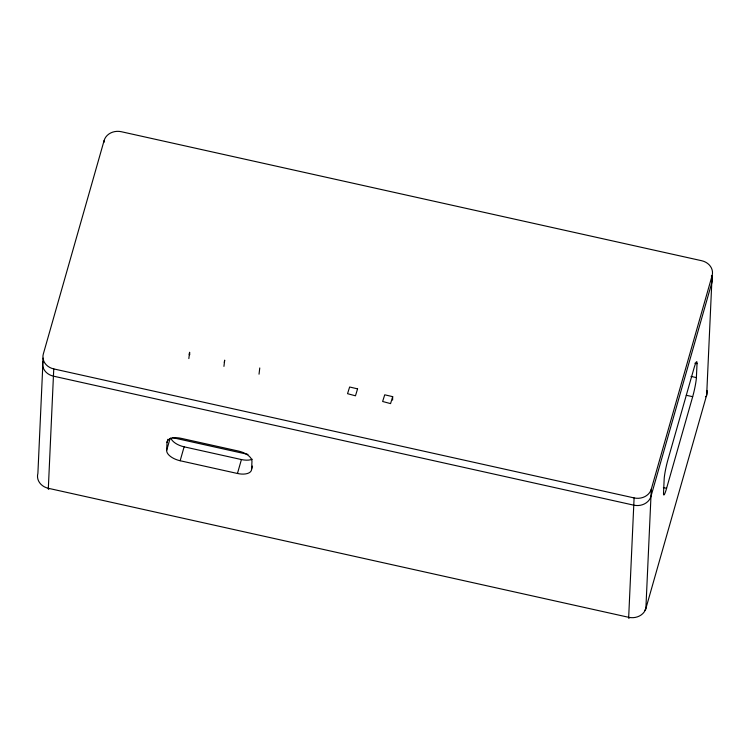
<?xml version="1.0" encoding="UTF-8"?>
<svg xmlns="http://www.w3.org/2000/svg" width="750" height="750" viewBox="0 0 750 750"><rect width="100%" height="100%" fill="white"/><g stroke="black" fill="none" stroke-linecap="round" stroke-linejoin="round"><path stroke-width="1.12" d="M392.597 400.097L392.672 396.647L384.731 394.809L382.631 401.484L390.572 403.612L392.672 396.647M43.125 358.116L37.894 473.372A14.231 12.244 2.6 0 0 48.338 488.297A7.116 0.722 -77.5 0 0 48.966 488.644M644.663 610.247A7.116 3.553 15.9 0 0 645.872 608.522L706.678 395.044L712.106 275.653A14.231 12.244 2.6 0 0 701.663 260.719L121.322 131.719A14.231 12.244 2.6 0 0 104.128 140.503L43.322 353.981A14.231 12.244 2.6 0 0 53.756 368.916L48.338 488.297L628.678 617.306A7.116 0.722 -77.5 0 0 629.306 617.653M104.044 142.312L104.128 140.503M252.516 466.106L251.597 469.322A14.231 7.097 15.9 0 1 237.45 473.484L180.15 460.744A14.231 7.097 15.9 0 1 166.659 450.441L167.016 442.5L167.934 439.284M251.597 469.322L251.962 461.381A14.231 7.097 15.9 0 0 238.472 451.069L181.163 438.337A14.231 7.097 15.9 0 0 167.016 442.5M651.3 489.141A14.231 12.244 2.6 0 1 634.097 497.925L628.678 617.306A14.231 12.244 2.6 0 0 645.872 608.522L651.3 489.141L712.106 275.653M697.022 363.712A14.231 1.444 -77.5 0 0 693.966 368.344L667.875 459.956A14.231 1.444 -77.5 0 0 664.172 479.053L663.534 492.937A14.231 1.444 -77.5 0 0 666.591 488.306L692.681 396.694A14.231 1.444 -77.5 0 0 696.384 377.606L697.022 363.712L694.875 363.244M188.85 358.584L189.572 352.359L189.75 354.694M223.941 366.384L224.672 360.159L224.306 362.428M259.031 374.184L259.762 367.959M189.262 354.647L189.572 352.359M166.659 450.441L170.016 438.656M180.15 460.744L184.116 446.822A14.231 7.097 15.9 0 1 170.794 437.878M237.45 473.484L241.425 459.553A14.231 7.097 15.9 0 0 252.272 459.262M691.022 376.406L696.384 377.606M686.241 395.269L692.681 396.694M663.366 487.594L666.591 488.306M53.756 368.916L634.097 497.925M172.509 437.625L247.997 454.406M184.116 446.822L241.425 459.553M711.375 275.897A14.231 12.244 2.6 0 1 711.778 282.891L650.972 496.369A14.231 12.244 2.6 0 1 633.769 505.163L53.428 376.153A14.231 12.244 2.6 0 1 42.984 361.219M706.959 390.459A14.231 12.244 2.6 0 1 706.678 395.044A7.116 3.553 15.9 0 1 705.469 396.769M357.581 388.847L355.472 395.812L347.541 393.684L349.631 387.009L357.581 388.847"/></g></svg>
